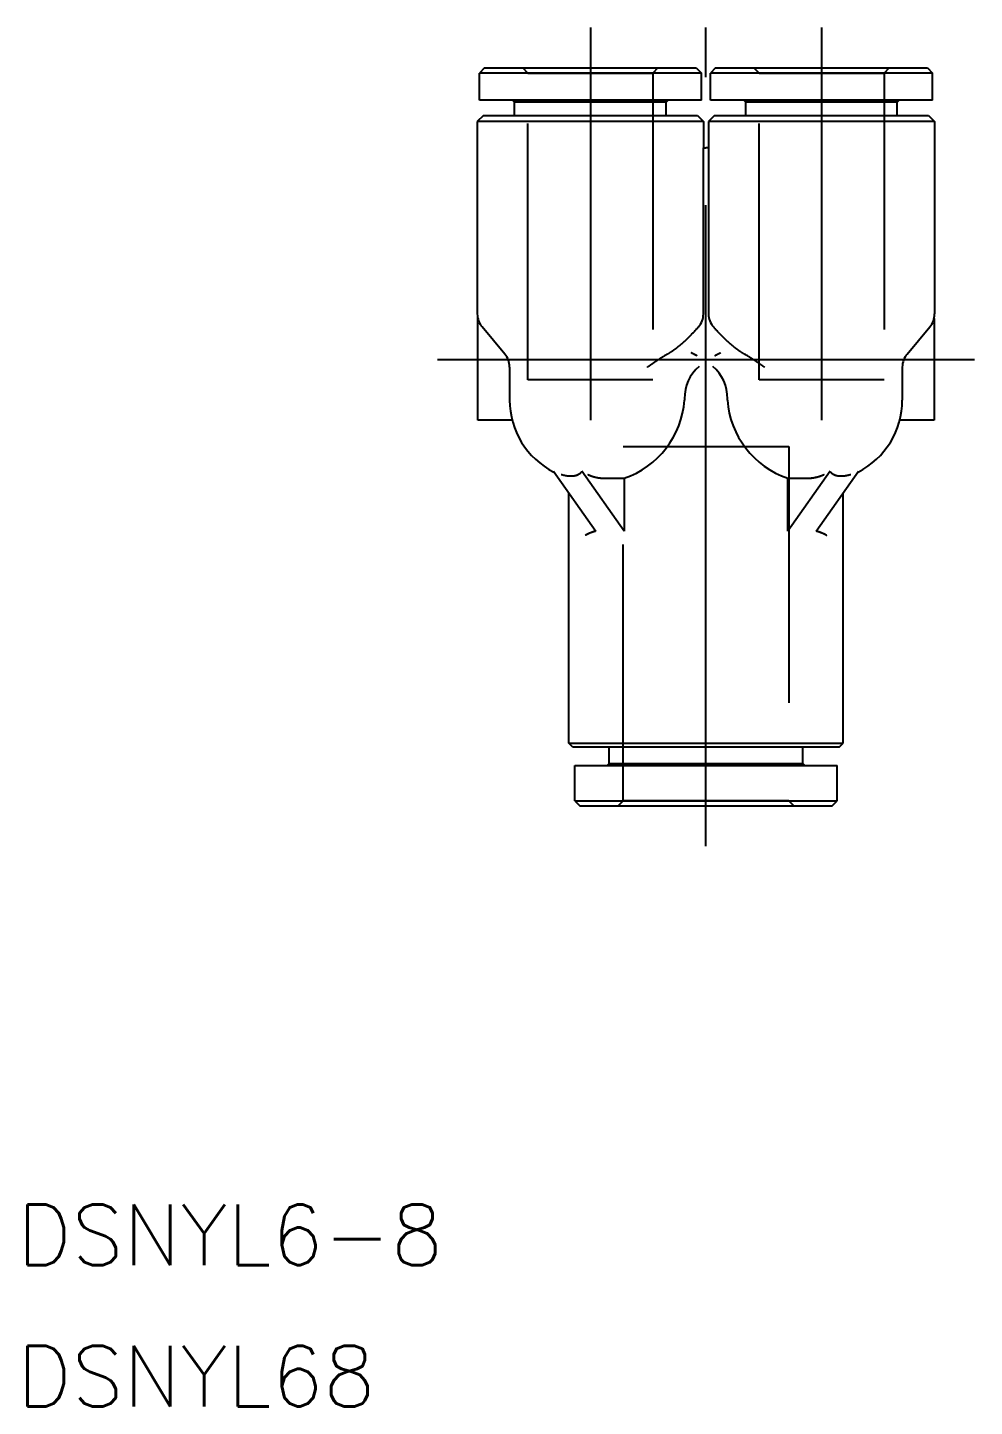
# Model space of a CAD drawing. Extents: x -94 to 14, y -52 to 52.
# Drawn here: x -93.7 to -46.8, y -51.9 to 16.4 of the extents above; entities that cross this region are included whole.
import ezdxf

# ---------------------------------------------------------------- set-up
doc = ezdxf.new("R2010")
doc.units = 0
doc.linetypes.add('CENTER', pattern=[50.8, 31.75, -6.35, 6.35, -6.35])
doc.linetypes.add('DASHED', pattern=[19.05, 12.7, -6.35])
doc.layers.get('0').update_dxf_attribs({"linetype": 'CONTINUOUS'})
doc.layers.add('CENTER', color=1, linetype='CENTER')
doc.styles.get("Standard").update_dxf_attribs({"font": 'txt.shx', "height": 3, "bigfont": 'bigfont.shx'})

msp = doc.modelspace()

# ---------------------------------------------------------------- linework, layer by layer
at = {"color": 7, "linetype": 'CONTINUOUS'}
for p, q in [((-71.048, 14.45), (-71.298, 14.2)), ((-71.048, 14.45), (-60.548, 14.45)), ((-60.548, 14.45), (-60.298, 14.2)), ((-59.593, 14.45), (-59.843, 14.2)), ((-59.593, 14.45), (-49.093, 14.45)), ((-49.093, 14.45), (-48.843, 14.2)), ((-60.298, 14.2), (-71.298, 14.2)), ((-71.298, 12.85), (-71.298, 14.2)), ((-60.298, 12.85), (-60.298, 14.2)), ((-48.843, 14.2), (-59.843, 14.2)), ((-59.843, 12.85), (-59.843, 14.2)), ((-48.843, 12.85), (-48.843, 14.2)), ((-60.298, 12.85), (-71.298, 12.85)), ((-69.548, 12.75), (-69.648, 12.85)), ((-62.048, 12.75), (-69.548, 12.75)), ((-69.548, 12.1), (-69.548, 12.75)), ((-62.048, 12.75), (-61.948, 12.85)), ((-62.048, 12.1), (-62.048, 12.75)), ((-48.843, 12.85), (-59.843, 12.85)), ((-58.093, 12.75), (-58.193, 12.85)), ((-50.593, 12.75), (-58.093, 12.75)), ((-58.093, 12.1), (-58.093, 12.75)), ((-50.593, 12.75), (-50.493, 12.85)), ((-50.593, 12.1), (-50.593, 12.75)), ((-71.098, 12.1), (-71.398, 11.8)), ((-60.198, 11.8), (-71.398, 11.8)), ((-71.398, 11.8), (-71.398, 2.265)), ((-71.098, 12.1), (-60.498, 12.1)), ((-60.498, 12.1), (-60.198, 11.8)), ((-60.198, 11.8), (-60.198, 10.5)), ((-59.643, 12.1), (-59.943, 11.8)), ((-48.743, 11.8), (-59.943, 11.8)), ((-59.943, 11.8), (-59.943, 10.5)), ((-59.643, 12.1), (-49.043, 12.1)), ((-49.043, 12.1), (-48.743, 11.8)), ((-48.743, 11.8), (-48.743, 2.265)), ((-60.199, 2.265), (-60.199, 10.5)), ((-60.199, 10.5), (-60.071, 10.5)), ((-59.943, 10.5), (-60.071, 10.5)), ((-59.943, 10.5), (-59.943, 2.265)), ((-71.371, -3), (-71.371, 2.032)), ((-70.033, 0.279), (-71.163, 1.621)), ((-50.108, 0.279), (-48.978, 1.621)), ((-48.771, 2.032), (-48.771, -3)), ((-69.798, -0.365), (-69.798, -2)), ((-50.343, -0.365), (-50.343, -2)), ((-61.131, -1.932), (-61.131, -2)), ((-59.011, -2), (-59.011, -1.932)), ((-69.671, -3), (-71.371, -3)), ((-48.771, -3), (-50.47, -3)), ((-67.631, -5.531), (-65.534, -8.496)), ((-64.12, -8.496), (-66.217, -5.531)), ((-65.091, -5.873), (-64.12, -5.873)), ((-64.12, -5.873), (-64.12, -8.496)), ((-53.925, -5.531), (-56.022, -8.496)), ((-56.022, -8.496), (-56.022, -5.873)), ((-56.022, -5.873), (-55.05, -5.873)), ((-54.608, -8.496), (-52.511, -5.531)), ((-66.871, -19), (-66.871, -6.606)), ((-53.271, -19), (-53.271, -6.606)), ((-66.871, -19), (-53.271, -19)), ((-66.671, -19.2), (-66.871, -19)), ((-53.471, -19.2), (-53.271, -19)), ((-53.471, -19.2), (-66.671, -19.2)), ((-64.871, -20), (-64.871, -19.2)), ((-55.271, -20), (-55.271, -19.2)), ((-66.571, -20.1), (-53.571, -20.1)), ((-66.571, -21.85), (-66.571, -20.1)), ((-64.871, -20), (-64.971, -20.1)), ((-64.871, -20), (-55.271, -20)), ((-55.271, -20), (-55.171, -20.1)), ((-53.571, -21.85), (-53.571, -20.1)), ((-66.571, -21.85), (-53.571, -21.85)), ((-66.571, -21.85), (-66.321, -22.1)), ((-53.821, -22.1), (-53.571, -21.85)), ((-66.321, -22.1), (-53.821, -22.1))]:
    msp.add_line(p, q, dxfattribs=at)
at = {"color": 3, "linetype": 'DASHED'}
for p, q in [((-68.898, 14.2), (-69.148, 14.45)), ((-62.448, 14.45), (-62.698, 14.2)), ((-57.443, 14.2), (-57.693, 14.45)), ((-50.993, 14.45), (-51.243, 14.2)), ((-68.898, -1), (-68.898, 14.2)), ((-68.898, 14.2), (-62.698, 14.2)), ((-62.698, 14.2), (-62.698, -1)), ((-57.443, -1), (-57.443, 14.2)), ((-57.443, 14.2), (-51.243, 14.2)), ((-51.243, 14.2), (-51.243, -1)), ((-62.698, -1), (-68.898, -1)), ((-51.243, -1), (-57.443, -1)), ((-64.171, -21.85), (-64.171, -4.3)), ((-64.171, -4.3), (-55.971, -4.3)), ((-55.971, -4.3), (-55.971, -21.85)), ((-64.421, -22.1), (-64.171, -21.85)), ((-55.971, -21.85), (-64.171, -21.85)), ((-55.971, -21.85), (-55.721, -22.1))]:
    msp.add_line(p, q, dxfattribs=at)
at = {"color": 7}
for points in [[(-61.986, 0.279, 0), (-61.971, 0.287, 0), (-61.957, 0.296, 0), (-61.942, 0.304, 0), (-61.927, 0.313, 0), (-61.912, 0.321, 0), (-61.898, 0.33, 0), (-61.883, 0.339, 0), (-61.868, 0.348, 0), (-61.853, 0.357, 0), (-61.838, 0.366, 0), (-61.823, 0.376, 0), (-61.808, 0.385, 0), (-61.793, 0.395, 0), (-61.778, 0.404, 0), (-61.763, 0.414, 0), (-61.748, 0.424, 0), (-61.733, 0.434, 0), (-61.718, 0.445, 0), (-61.703, 0.455, 0), (-61.688, 0.465, 0), (-61.673, 0.476, 0), (-61.657, 0.487, 0), (-61.642, 0.497, 0), (-61.627, 0.508, 0), (-61.612, 0.519, 0), (-61.596, 0.53, 0), (-61.581, 0.542, 0), (-61.566, 0.553, 0), (-61.55, 0.565, 0), (-61.535, 0.576, 0), (-61.52, 0.588, 0), (-61.504, 0.6, 0), (-61.489, 0.612, 0), (-61.473, 0.624, 0), (-61.458, 0.636, 0), (-61.442, 0.649, 0), (-61.426, 0.661, 0), (-61.411, 0.674, 0), (-61.395, 0.687, 0), (-61.379, 0.7, 0), (-61.364, 0.713, 0), (-61.348, 0.726, 0), (-61.332, 0.739, 0), (-61.316, 0.753, 0), (-61.3, 0.766, 0), (-61.284, 0.78, 0), (-61.268, 0.794, 0), (-61.252, 0.808, 0), (-61.236, 0.822, 0), (-61.22, 0.836, 0), (-61.204, 0.85, 0), (-61.188, 0.865, 0), (-61.171, 0.879, 0), (-61.155, 0.894, 0), (-61.139, 0.909, 0), (-61.122, 0.924, 0), (-61.106, 0.939, 0), (-61.089, 0.954, 0), (-61.073, 0.97, 0), (-61.056, 0.985, 0), (-61.04, 1.001, 0), (-61.023, 1.017, 0), (-61.006, 1.033, 0), (-60.989, 1.049, 0), (-60.973, 1.065, 0), (-60.956, 1.081, 0), (-60.939, 1.098, 0), (-60.922, 1.114, 0), (-60.905, 1.131, 0), (-60.888, 1.148, 0), (-60.871, 1.165, 0), (-60.854, 1.183, 0), (-60.836, 1.2, 0), (-60.819, 1.217, 0), (-60.802, 1.235, 0), (-60.784, 1.253, 0), (-60.767, 1.271, 0), (-60.749, 1.289, 0), (-60.732, 1.307, 0), (-60.714, 1.326, 0), (-60.696, 1.344, 0), (-60.679, 1.363, 0), (-60.661, 1.382, 0), (-60.643, 1.401, 0), (-60.625, 1.42, 0), (-60.607, 1.44, 0), (-60.589, 1.459, 0), (-60.571, 1.479, 0), (-60.553, 1.498, 0), (-60.534, 1.518, 0), (-60.516, 1.539, 0), (-60.498, 1.559, 0), (-60.479, 1.579, 0), (-60.461, 1.6, 0), (-60.442, 1.621, 0)], [(-59.7, 1.621, 0), (-59.681, 1.6, 0), (-59.663, 1.579, 0), (-59.644, 1.559, 0), (-59.626, 1.539, 0), (-59.607, 1.518, 0), (-59.589, 1.498, 0), (-59.571, 1.479, 0), (-59.553, 1.459, 0), (-59.535, 1.44, 0), (-59.517, 1.42, 0), (-59.499, 1.401, 0), (-59.481, 1.382, 0), (-59.463, 1.363, 0), (-59.445, 1.344, 0), (-59.428, 1.326, 0), (-59.41, 1.307, 0), (-59.392, 1.289, 0), (-59.375, 1.271, 0), (-59.357, 1.253, 0), (-59.34, 1.235, 0), (-59.323, 1.217, 0), (-59.305, 1.2, 0), (-59.288, 1.183, 0), (-59.271, 1.165, 0), (-59.254, 1.148, 0), (-59.237, 1.131, 0), (-59.22, 1.114, 0), (-59.203, 1.098, 0), (-59.186, 1.081, 0), (-59.169, 1.065, 0), (-59.152, 1.049, 0), (-59.135, 1.033, 0), (-59.119, 1.017, 0), (-59.102, 1.001, 0), (-59.086, 0.985, 0), (-59.069, 0.97, 0), (-59.052, 0.954, 0), (-59.036, 0.939, 0), (-59.02, 0.924, 0), (-59.003, 0.909, 0), (-58.987, 0.894, 0), (-58.971, 0.879, 0), (-58.954, 0.865, 0), (-58.938, 0.85, 0), (-58.922, 0.836, 0), (-58.906, 0.822, 0), (-58.89, 0.808, 0), (-58.874, 0.794, 0), (-58.858, 0.78, 0), (-58.842, 0.766, 0), (-58.826, 0.753, 0), (-58.81, 0.739, 0), (-58.794, 0.726, 0), (-58.778, 0.713, 0), (-58.762, 0.7, 0), (-58.747, 0.687, 0), (-58.731, 0.674, 0), (-58.715, 0.661, 0), (-58.7, 0.649, 0), (-58.684, 0.636, 0), (-58.669, 0.624, 0), (-58.653, 0.612, 0), (-58.638, 0.6, 0), (-58.622, 0.588, 0), (-58.607, 0.576, 0), (-58.591, 0.565, 0), (-58.576, 0.553, 0), (-58.56, 0.542, 0), (-58.545, 0.53, 0), (-58.53, 0.519, 0), (-58.515, 0.508, 0), (-58.499, 0.497, 0), (-58.484, 0.487, 0), (-58.469, 0.476, 0), (-58.454, 0.465, 0), (-58.439, 0.455, 0), (-58.424, 0.445, 0), (-58.409, 0.434, 0), (-58.394, 0.424, 0), (-58.379, 0.414, 0), (-58.364, 0.404, 0), (-58.349, 0.395, 0), (-58.334, 0.385, 0), (-58.319, 0.376, 0), (-58.304, 0.366, 0), (-58.289, 0.357, 0), (-58.274, 0.348, 0), (-58.259, 0.339, 0), (-58.244, 0.33, 0), (-58.229, 0.321, 0), (-58.215, 0.313, 0), (-58.2, 0.304, 0), (-58.185, 0.296, 0), (-58.17, 0.287, 0), (-58.156, 0.279, 0)], [(-62.97, -0.365, 0), (-62.963, -0.36, 0), (-62.956, -0.355, 0), (-62.948, -0.35, 0), (-62.941, -0.344, 0), (-62.934, -0.339, 0), (-62.926, -0.334, 0), (-62.919, -0.329, 0), (-62.912, -0.324, 0), (-62.905, -0.319, 0), (-62.897, -0.314, 0), (-62.89, -0.308, 0), (-62.883, -0.303, 0), (-62.875, -0.298, 0), (-62.868, -0.293, 0), (-62.861, -0.288, 0), (-62.853, -0.282, 0), (-62.846, -0.277, 0), (-62.838, -0.272, 0), (-62.831, -0.267, 0), (-62.824, -0.261, 0), (-62.816, -0.256, 0), (-62.809, -0.251, 0), (-62.801, -0.246, 0), (-62.794, -0.241, 0), (-62.786, -0.235, 0), (-62.779, -0.23, 0), (-62.771, -0.225, 0), (-62.764, -0.22, 0), (-62.756, -0.214, 0), (-62.749, -0.209, 0), (-62.741, -0.204, 0), (-62.734, -0.199, 0), (-62.726, -0.193, 0), (-62.719, -0.188, 0), (-62.711, -0.183, 0), (-62.704, -0.177, 0), (-62.696, -0.172, 0), (-62.688, -0.167, 0), (-62.681, -0.162, 0), (-62.673, -0.156, 0), (-62.666, -0.151, 0), (-62.658, -0.146, 0), (-62.65, -0.141, 0), (-62.643, -0.135, 0), (-62.635, -0.13, 0), (-62.627, -0.125, 0), (-62.62, -0.12, 0), (-62.612, -0.114, 0), (-62.605, -0.109, 0), (-62.597, -0.104, 0), (-62.589, -0.098, 0), (-62.581, -0.093, 0), (-62.574, -0.088, 0), (-62.566, -0.083, 0), (-62.558, -0.077, 0), (-62.551, -0.072, 0), (-62.543, -0.067, 0), (-62.535, -0.062, 0), (-62.527, -0.057, 0), (-62.52, -0.051, 0), (-62.512, -0.046, 0), (-62.504, -0.041, 0), (-62.496, -0.036, 0), (-62.489, -0.03, 0), (-62.481, -0.025, 0), (-62.473, -0.02, 0), (-62.465, -0.015, 0), (-62.457, -0.01, 0), (-62.45, -0.004, 0), (-62.442, 0.001, 0), (-62.434, 0.006, 0), (-62.426, 0.011, 0), (-62.418, 0.016, 0), (-62.41, 0.021, 0), (-62.402, 0.027, 0), (-62.395, 0.032, 0), (-62.387, 0.037, 0), (-62.379, 0.042, 0), (-62.371, 0.047, 0), (-62.363, 0.052, 0), (-62.355, 0.057, 0), (-62.347, 0.062, 0), (-62.339, 0.067, 0), (-62.331, 0.072, 0), (-62.324, 0.078, 0), (-62.316, 0.083, 0), (-62.308, 0.088, 0), (-62.3, 0.093, 0), (-62.292, 0.098, 0), (-62.284, 0.103, 0), (-62.276, 0.108, 0), (-62.268, 0.113, 0), (-62.26, 0.118, 0), (-62.252, 0.123, 0), (-62.244, 0.128, 0), (-62.236, 0.133, 0), (-62.228, 0.138, 0), (-62.22, 0.142, 0), (-62.212, 0.147, 0), (-62.204, 0.152, 0), (-62.196, 0.157, 0), (-62.188, 0.162, 0), (-62.18, 0.167, 0), (-62.172, 0.172, 0), (-62.164, 0.177, 0), (-62.156, 0.181, 0), (-62.148, 0.186, 0), (-62.14, 0.191, 0), (-62.132, 0.196, 0), (-62.124, 0.201, 0), (-62.116, 0.205, 0), (-62.108, 0.21, 0), (-62.099, 0.215, 0), (-62.091, 0.219, 0), (-62.083, 0.224, 0), (-62.075, 0.229, 0), (-62.067, 0.233, 0), (-62.059, 0.238, 0), (-62.051, 0.243, 0), (-62.043, 0.247, 0), (-62.035, 0.252, 0), (-62.027, 0.257, 0), (-62.019, 0.261, 0), (-62.011, 0.266, 0), (-62.002, 0.27, 0), (-61.994, 0.275, 0), (-61.986, 0.279, 0)], [(-58.156, 0.279, 0), (-58.147, 0.275, 0), (-58.139, 0.27, 0), (-58.131, 0.266, 0), (-58.123, 0.261, 0), (-58.115, 0.257, 0), (-58.107, 0.252, 0), (-58.099, 0.247, 0), (-58.091, 0.243, 0), (-58.083, 0.238, 0), (-58.075, 0.233, 0), (-58.066, 0.229, 0), (-58.058, 0.224, 0), (-58.05, 0.219, 0), (-58.042, 0.215, 0), (-58.034, 0.21, 0), (-58.026, 0.205, 0), (-58.018, 0.201, 0), (-58.01, 0.196, 0), (-58.002, 0.191, 0), (-57.994, 0.186, 0), (-57.986, 0.181, 0), (-57.978, 0.177, 0), (-57.97, 0.172, 0), (-57.962, 0.167, 0), (-57.954, 0.162, 0), (-57.946, 0.157, 0), (-57.938, 0.152, 0), (-57.93, 0.147, 0), (-57.922, 0.142, 0), (-57.914, 0.138, 0), (-57.906, 0.133, 0), (-57.898, 0.128, 0), (-57.89, 0.123, 0), (-57.882, 0.118, 0), (-57.874, 0.113, 0), (-57.866, 0.108, 0), (-57.858, 0.103, 0), (-57.85, 0.098, 0), (-57.842, 0.093, 0), (-57.834, 0.088, 0), (-57.826, 0.083, 0), (-57.818, 0.078, 0), (-57.81, 0.072, 0), (-57.802, 0.067, 0), (-57.794, 0.062, 0), (-57.787, 0.057, 0), (-57.779, 0.052, 0), (-57.771, 0.047, 0), (-57.763, 0.042, 0), (-57.755, 0.037, 0), (-57.747, 0.032, 0), (-57.739, 0.027, 0), (-57.731, 0.021, 0), (-57.724, 0.016, 0), (-57.716, 0.011, 0), (-57.708, 0.006, 0), (-57.7, 0.001, 0), (-57.692, -0.004, 0), (-57.684, -0.01, 0), (-57.677, -0.015, 0), (-57.669, -0.02, 0), (-57.661, -0.025, 0), (-57.653, -0.03, 0), (-57.645, -0.036, 0), (-57.638, -0.041, 0), (-57.63, -0.046, 0), (-57.622, -0.051, 0), (-57.614, -0.057, 0), (-57.607, -0.062, 0), (-57.599, -0.067, 0), (-57.591, -0.072, 0), (-57.583, -0.077, 0), (-57.576, -0.083, 0), (-57.568, -0.088, 0), (-57.56, -0.093, 0), (-57.553, -0.098, 0), (-57.545, -0.104, 0), (-57.537, -0.109, 0), (-57.529, -0.114, 0), (-57.522, -0.12, 0), (-57.514, -0.125, 0), (-57.507, -0.13, 0), (-57.499, -0.135, 0), (-57.491, -0.141, 0), (-57.484, -0.146, 0), (-57.476, -0.151, 0), (-57.468, -0.156, 0), (-57.461, -0.162, 0), (-57.453, -0.167, 0), (-57.446, -0.172, 0), (-57.438, -0.177, 0), (-57.431, -0.183, 0), (-57.423, -0.188, 0), (-57.415, -0.193, 0), (-57.408, -0.199, 0), (-57.4, -0.204, 0), (-57.393, -0.209, 0), (-57.385, -0.214, 0), (-57.378, -0.22, 0), (-57.37, -0.225, 0), (-57.363, -0.23, 0), (-57.355, -0.235, 0), (-57.348, -0.241, 0), (-57.34, -0.246, 0), (-57.333, -0.251, 0), (-57.326, -0.256, 0), (-57.318, -0.261, 0), (-57.311, -0.267, 0), (-57.303, -0.272, 0), (-57.296, -0.277, 0), (-57.288, -0.282, 0), (-57.281, -0.288, 0), (-57.274, -0.293, 0), (-57.266, -0.298, 0), (-57.259, -0.303, 0), (-57.252, -0.308, 0), (-57.244, -0.314, 0), (-57.237, -0.319, 0), (-57.23, -0.324, 0), (-57.222, -0.329, 0), (-57.215, -0.334, 0), (-57.208, -0.339, 0), (-57.201, -0.344, 0), (-57.193, -0.35, 0), (-57.186, -0.355, 0), (-57.179, -0.36, 0), (-57.172, -0.365, 0)]]:
    msp.add_polyline3d(points, dxfattribs=at)
at = {"color": 7, "linetype": 'CONTINUOUS'}
for points in [[(-60.517, 0.191, 0), (-60.519, 0.193, 0), (-60.521, 0.194, 0), (-60.523, 0.195, 0), (-60.526, 0.196, 0), (-60.528, 0.197, 0), (-60.53, 0.199, 0), (-60.532, 0.2, 0), (-60.534, 0.201, 0), (-60.536, 0.202, 0), (-60.539, 0.203, 0), (-60.541, 0.205, 0), (-60.543, 0.206, 0), (-60.545, 0.207, 0), (-60.547, 0.208, 0), (-60.549, 0.209, 0), (-60.552, 0.211, 0), (-60.554, 0.212, 0), (-60.556, 0.213, 0), (-60.558, 0.214, 0), (-60.56, 0.215, 0), (-60.562, 0.216, 0), (-60.565, 0.218, 0), (-60.567, 0.219, 0), (-60.569, 0.22, 0), (-60.571, 0.221, 0), (-60.573, 0.222, 0), (-60.575, 0.224, 0), (-60.578, 0.225, 0), (-60.58, 0.226, 0), (-60.582, 0.227, 0), (-60.584, 0.228, 0), (-60.586, 0.229, 0), (-60.589, 0.231, 0), (-60.591, 0.232, 0), (-60.593, 0.233, 0), (-60.595, 0.234, 0), (-60.597, 0.235, 0), (-60.599, 0.237, 0), (-60.602, 0.238, 0), (-60.604, 0.239, 0), (-60.606, 0.24, 0), (-60.608, 0.241, 0), (-60.61, 0.242, 0), (-60.612, 0.244, 0), (-60.615, 0.245, 0), (-60.617, 0.246, 0), (-60.619, 0.247, 0), (-60.621, 0.248, 0), (-60.623, 0.249, 0), (-60.626, 0.25, 0), (-60.628, 0.252, 0), (-60.63, 0.253, 0), (-60.632, 0.254, 0), (-60.634, 0.255, 0), (-60.636, 0.256, 0), (-60.639, 0.257, 0), (-60.641, 0.259, 0), (-60.643, 0.26, 0), (-60.645, 0.261, 0), (-60.647, 0.262, 0), (-60.65, 0.263, 0), (-60.652, 0.264, 0), (-60.654, 0.265, 0), (-60.656, 0.267, 0), (-60.658, 0.268, 0), (-60.66, 0.269, 0), (-60.663, 0.27, 0), (-60.665, 0.271, 0), (-60.667, 0.272, 0), (-60.669, 0.273, 0), (-60.672, 0.275, 0), (-60.674, 0.276, 0), (-60.676, 0.277, 0), (-60.678, 0.278, 0), (-60.68, 0.279, 0), (-60.682, 0.28, 0), (-60.685, 0.281, 0), (-60.687, 0.282, 0), (-60.689, 0.284, 0), (-60.691, 0.285, 0), (-60.693, 0.286, 0), (-60.696, 0.287, 0), (-60.698, 0.288, 0), (-60.7, 0.289, 0), (-60.702, 0.29, 0), (-60.704, 0.291, 0), (-60.706, 0.292, 0), (-60.709, 0.294, 0), (-60.711, 0.295, 0), (-60.713, 0.296, 0), (-60.715, 0.297, 0), (-60.718, 0.298, 0), (-60.72, 0.299, 0), (-60.722, 0.3, 0), (-60.724, 0.301, 0), (-60.726, 0.302, 0), (-60.728, 0.304, 0), (-60.731, 0.305, 0), (-60.733, 0.306, 0), (-60.735, 0.307, 0), (-60.737, 0.308, 0), (-60.739, 0.309, 0), (-60.742, 0.31, 0), (-60.744, 0.311, 0), (-60.746, 0.312, 0), (-60.748, 0.313, 0), (-60.75, 0.315, 0), (-60.753, 0.316, 0), (-60.755, 0.317, 0), (-60.757, 0.318, 0), (-60.759, 0.319, 0), (-60.761, 0.32, 0), (-60.764, 0.321, 0), (-60.766, 0.322, 0), (-60.768, 0.323, 0), (-60.77, 0.324, 0), (-60.772, 0.325, 0), (-60.775, 0.326, 0), (-60.777, 0.328, 0), (-60.779, 0.329, 0), (-60.781, 0.33, 0), (-60.783, 0.331, 0), (-60.786, 0.332, 0), (-60.788, 0.333, 0), (-60.79, 0.334, 0), (-60.792, 0.335, 0), (-60.794, 0.336, 0), (-60.797, 0.337, 0)], [(-59.345, 0.337, 0), (-59.347, 0.336, 0), (-59.349, 0.335, 0), (-59.352, 0.334, 0), (-59.354, 0.333, 0), (-59.356, 0.332, 0), (-59.358, 0.331, 0), (-59.361, 0.33, 0), (-59.363, 0.329, 0), (-59.365, 0.328, 0), (-59.367, 0.326, 0), (-59.369, 0.325, 0), (-59.371, 0.324, 0), (-59.374, 0.323, 0), (-59.376, 0.322, 0), (-59.378, 0.321, 0), (-59.38, 0.32, 0), (-59.383, 0.319, 0), (-59.385, 0.318, 0), (-59.387, 0.317, 0), (-59.389, 0.316, 0), (-59.391, 0.315, 0), (-59.394, 0.313, 0), (-59.396, 0.312, 0), (-59.398, 0.311, 0), (-59.4, 0.31, 0), (-59.402, 0.309, 0), (-59.404, 0.308, 0), (-59.407, 0.307, 0), (-59.409, 0.306, 0), (-59.411, 0.305, 0), (-59.413, 0.304, 0), (-59.415, 0.302, 0), (-59.418, 0.301, 0), (-59.42, 0.3, 0), (-59.422, 0.299, 0), (-59.424, 0.298, 0), (-59.426, 0.297, 0), (-59.429, 0.296, 0), (-59.431, 0.295, 0), (-59.433, 0.294, 0), (-59.435, 0.292, 0), (-59.437, 0.291, 0), (-59.44, 0.29, 0), (-59.442, 0.289, 0), (-59.444, 0.288, 0), (-59.446, 0.287, 0), (-59.448, 0.286, 0), (-59.45, 0.285, 0), (-59.453, 0.284, 0), (-59.455, 0.282, 0), (-59.457, 0.281, 0), (-59.459, 0.28, 0), (-59.461, 0.279, 0), (-59.464, 0.278, 0), (-59.466, 0.277, 0), (-59.468, 0.276, 0), (-59.47, 0.275, 0), (-59.472, 0.273, 0), (-59.475, 0.272, 0), (-59.477, 0.271, 0), (-59.479, 0.27, 0), (-59.481, 0.269, 0), (-59.483, 0.268, 0), (-59.486, 0.267, 0), (-59.488, 0.265, 0), (-59.49, 0.264, 0), (-59.492, 0.263, 0), (-59.494, 0.262, 0), (-59.496, 0.261, 0), (-59.499, 0.26, 0), (-59.501, 0.259, 0), (-59.503, 0.257, 0), (-59.505, 0.256, 0), (-59.507, 0.255, 0), (-59.51, 0.254, 0), (-59.512, 0.253, 0), (-59.514, 0.252, 0), (-59.516, 0.25, 0), (-59.518, 0.249, 0), (-59.52, 0.248, 0), (-59.523, 0.247, 0), (-59.525, 0.246, 0), (-59.527, 0.245, 0), (-59.529, 0.244, 0), (-59.531, 0.242, 0), (-59.533, 0.241, 0), (-59.536, 0.24, 0), (-59.538, 0.239, 0), (-59.54, 0.238, 0), (-59.542, 0.237, 0), (-59.544, 0.235, 0), (-59.547, 0.234, 0), (-59.549, 0.233, 0), (-59.551, 0.232, 0), (-59.553, 0.231, 0), (-59.555, 0.229, 0), (-59.557, 0.228, 0), (-59.56, 0.227, 0), (-59.562, 0.226, 0), (-59.564, 0.225, 0), (-59.566, 0.224, 0), (-59.568, 0.222, 0), (-59.571, 0.221, 0), (-59.573, 0.22, 0), (-59.575, 0.219, 0), (-59.577, 0.218, 0), (-59.579, 0.216, 0), (-59.581, 0.215, 0), (-59.584, 0.214, 0), (-59.586, 0.213, 0), (-59.588, 0.212, 0), (-59.59, 0.211, 0), (-59.592, 0.209, 0), (-59.594, 0.208, 0), (-59.597, 0.207, 0), (-59.599, 0.206, 0), (-59.601, 0.205, 0), (-59.603, 0.203, 0), (-59.605, 0.202, 0), (-59.607, 0.201, 0), (-59.61, 0.2, 0), (-59.612, 0.199, 0), (-59.614, 0.197, 0), (-59.616, 0.196, 0), (-59.618, 0.195, 0), (-59.62, 0.194, 0), (-59.623, 0.193, 0), (-59.625, 0.191, 0)], [(-67.241, -5.684, 0), (-67.23, -5.687, 0), (-67.219, -5.69, 0), (-67.208, -5.693, 0), (-67.197, -5.696, 0), (-67.186, -5.699, 0), (-67.176, -5.702, 0), (-67.165, -5.705, 0), (-67.154, -5.708, 0), (-67.143, -5.71, 0), (-67.133, -5.713, 0), (-67.122, -5.715, 0), (-67.111, -5.718, 0), (-67.101, -5.72, 0), (-67.09, -5.723, 0), (-67.079, -5.725, 0), (-67.069, -5.727, 0), (-67.058, -5.729, 0), (-67.048, -5.731, 0), (-67.038, -5.733, 0), (-67.027, -5.735, 0), (-67.017, -5.737, 0), (-67.007, -5.739, 0), (-66.996, -5.741, 0), (-66.986, -5.742, 0), (-66.976, -5.744, 0), (-66.966, -5.746, 0), (-66.955, -5.747, 0), (-66.945, -5.748, 0), (-66.935, -5.75, 0), (-66.925, -5.751, 0), (-66.915, -5.752, 0), (-66.905, -5.753, 0), (-66.895, -5.754, 0), (-66.885, -5.755, 0), (-66.876, -5.756, 0), (-66.866, -5.757, 0), (-66.856, -5.758, 0), (-66.847, -5.758, 0), (-66.837, -5.759, 0), (-66.827, -5.76, 0), (-66.818, -5.76, 0), (-66.808, -5.76, 0), (-66.799, -5.761, 0), (-66.789, -5.761, 0), (-66.78, -5.761, 0), (-66.771, -5.761, 0), (-66.761, -5.761, 0), (-66.752, -5.761, 0), (-66.743, -5.761, 0), (-66.734, -5.761, 0), (-66.725, -5.761, 0), (-66.716, -5.76, 0), (-66.707, -5.76, 0), (-66.698, -5.76, 0), (-66.689, -5.759, 0), (-66.68, -5.758, 0), (-66.672, -5.758, 0), (-66.663, -5.757, 0), (-66.654, -5.756, 0), (-66.646, -5.755, 0), (-66.637, -5.754, 0), (-66.629, -5.753, 0), (-66.62, -5.752, 0), (-66.612, -5.751, 0), (-66.604, -5.75, 0), (-66.596, -5.749, 0), (-66.587, -5.747, 0), (-66.579, -5.746, 0), (-66.571, -5.744, 0), (-66.563, -5.743, 0), (-66.555, -5.741, 0), (-66.548, -5.739, 0), (-66.54, -5.737, 0), (-66.532, -5.736, 0), (-66.524, -5.734, 0), (-66.517, -5.732, 0), (-66.509, -5.73, 0), (-66.502, -5.727, 0), (-66.494, -5.725, 0), (-66.487, -5.723, 0), (-66.48, -5.721, 0), (-66.473, -5.718, 0), (-66.466, -5.716, 0), (-66.458, -5.713, 0), (-66.451, -5.71, 0), (-66.445, -5.708, 0), (-66.438, -5.705, 0), (-66.431, -5.702, 0), (-66.424, -5.699, 0), (-66.418, -5.696, 0), (-66.411, -5.693, 0), (-66.404, -5.69, 0), (-66.398, -5.687, 0), (-66.392, -5.684, 0), (-66.385, -5.681, 0), (-66.379, -5.677, 0), (-66.373, -5.674, 0), (-66.367, -5.67, 0), (-66.361, -5.667, 0), (-66.355, -5.663, 0), (-66.349, -5.659, 0), (-66.343, -5.656, 0), (-66.338, -5.652, 0), (-66.332, -5.648, 0), (-66.326, -5.644, 0), (-66.321, -5.64, 0), (-66.316, -5.636, 0), (-66.31, -5.632, 0), (-66.305, -5.628, 0), (-66.3, -5.623, 0), (-66.295, -5.619, 0), (-66.29, -5.615, 0), (-66.285, -5.61, 0), (-66.28, -5.606, 0), (-66.275, -5.601, 0), (-66.27, -5.596, 0), (-66.266, -5.592, 0), (-66.261, -5.587, 0), (-66.257, -5.582, 0), (-66.252, -5.577, 0), (-66.248, -5.572, 0), (-66.244, -5.567, 0), (-66.24, -5.562, 0), (-66.236, -5.557, 0), (-66.232, -5.552, 0), (-66.228, -5.547, 0), (-66.224, -5.541, 0), (-66.22, -5.536, 0)], [(-65.923, -5.69, 0), (-65.917, -5.693, 0), (-65.91, -5.696, 0), (-65.904, -5.698, 0), (-65.898, -5.701, 0), (-65.891, -5.704, 0), (-65.885, -5.707, 0), (-65.879, -5.709, 0), (-65.873, -5.712, 0), (-65.866, -5.715, 0), (-65.86, -5.717, 0), (-65.853, -5.72, 0), (-65.847, -5.723, 0), (-65.841, -5.725, 0), (-65.835, -5.728, 0), (-65.828, -5.73, 0), (-65.822, -5.733, 0), (-65.815, -5.735, 0), (-65.809, -5.738, 0), (-65.803, -5.74, 0), (-65.796, -5.742, 0), (-65.79, -5.745, 0), (-65.784, -5.747, 0), (-65.777, -5.75, 0), (-65.771, -5.752, 0), (-65.764, -5.754, 0), (-65.758, -5.756, 0), (-65.751, -5.759, 0), (-65.745, -5.761, 0), (-65.739, -5.763, 0), (-65.732, -5.765, 0), (-65.726, -5.768, 0), (-65.719, -5.77, 0), (-65.713, -5.772, 0), (-65.707, -5.774, 0), (-65.7, -5.776, 0), (-65.694, -5.778, 0), (-65.687, -5.78, 0), (-65.681, -5.782, 0), (-65.674, -5.784, 0), (-65.668, -5.786, 0), (-65.662, -5.788, 0), (-65.655, -5.79, 0), (-65.648, -5.792, 0), (-65.642, -5.794, 0), (-65.636, -5.796, 0), (-65.629, -5.798, 0), (-65.623, -5.799, 0), (-65.616, -5.801, 0), (-65.61, -5.803, 0), (-65.603, -5.805, 0), (-65.597, -5.806, 0), (-65.59, -5.808, 0), (-65.584, -5.81, 0), (-65.577, -5.812, 0), (-65.571, -5.813, 0), (-65.564, -5.815, 0), (-65.558, -5.816, 0), (-65.551, -5.818, 0), (-65.545, -5.82, 0), (-65.538, -5.821, 0), (-65.532, -5.823, 0), (-65.525, -5.824, 0), (-65.519, -5.826, 0), (-65.512, -5.827, 0), (-65.506, -5.828, 0), (-65.499, -5.83, 0), (-65.493, -5.831, 0), (-65.486, -5.833, 0), (-65.48, -5.834, 0), (-65.473, -5.835, 0), (-65.466, -5.836, 0), (-65.46, -5.838, 0), (-65.453, -5.839, 0), (-65.447, -5.84, 0), (-65.44, -5.841, 0), (-65.434, -5.843, 0), (-65.427, -5.844, 0), (-65.421, -5.845, 0), (-65.414, -5.846, 0), (-65.407, -5.847, 0), (-65.401, -5.848, 0), (-65.394, -5.849, 0), (-65.388, -5.85, 0), (-65.381, -5.851, 0), (-65.375, -5.852, 0), (-65.368, -5.853, 0), (-65.362, -5.854, 0), (-65.355, -5.855, 0), (-65.348, -5.856, 0), (-65.342, -5.857, 0), (-65.335, -5.858, 0), (-65.329, -5.858, 0), (-65.322, -5.859, 0), (-65.316, -5.86, 0), (-65.309, -5.861, 0), (-65.302, -5.861, 0), (-65.296, -5.862, 0), (-65.289, -5.863, 0), (-65.283, -5.864, 0), (-65.276, -5.864, 0), (-65.269, -5.865, 0), (-65.263, -5.865, 0), (-65.256, -5.866, 0), (-65.25, -5.867, 0), (-65.243, -5.867, 0), (-65.237, -5.868, 0), (-65.23, -5.868, 0), (-65.223, -5.868, 0), (-65.217, -5.869, 0), (-65.21, -5.869, 0), (-65.204, -5.87, 0), (-65.197, -5.87, 0), (-65.19, -5.87, 0), (-65.184, -5.871, 0), (-65.177, -5.871, 0), (-65.171, -5.871, 0), (-65.164, -5.872, 0), (-65.157, -5.872, 0), (-65.151, -5.872, 0), (-65.144, -5.872, 0), (-65.138, -5.872, 0), (-65.131, -5.873, 0), (-65.124, -5.873, 0), (-65.118, -5.873, 0), (-65.111, -5.873, 0), (-65.105, -5.873, 0), (-65.098, -5.873, 0), (-65.091, -5.873, 0)], [(-55.05, -5.873, 0), (-55.044, -5.873, 0), (-55.037, -5.873, 0), (-55.031, -5.873, 0), (-55.024, -5.873, 0), (-55.017, -5.873, 0), (-55.011, -5.873, 0), (-55.004, -5.872, 0), (-54.998, -5.872, 0), (-54.991, -5.872, 0), (-54.984, -5.872, 0), (-54.978, -5.872, 0), (-54.971, -5.871, 0), (-54.965, -5.871, 0), (-54.958, -5.871, 0), (-54.951, -5.87, 0), (-54.945, -5.87, 0), (-54.938, -5.87, 0), (-54.932, -5.869, 0), (-54.925, -5.869, 0), (-54.918, -5.868, 0), (-54.912, -5.868, 0), (-54.905, -5.868, 0), (-54.899, -5.867, 0), (-54.892, -5.867, 0), (-54.885, -5.866, 0), (-54.879, -5.865, 0), (-54.872, -5.865, 0), (-54.866, -5.864, 0), (-54.859, -5.864, 0), (-54.852, -5.863, 0), (-54.846, -5.862, 0), (-54.839, -5.861, 0), (-54.833, -5.861, 0), (-54.826, -5.86, 0), (-54.82, -5.859, 0), (-54.813, -5.858, 0), (-54.806, -5.858, 0), (-54.8, -5.857, 0), (-54.793, -5.856, 0), (-54.787, -5.855, 0), (-54.78, -5.854, 0), (-54.774, -5.853, 0), (-54.767, -5.852, 0), (-54.76, -5.851, 0), (-54.754, -5.85, 0), (-54.747, -5.849, 0), (-54.741, -5.848, 0), (-54.734, -5.847, 0), (-54.728, -5.846, 0), (-54.721, -5.845, 0), (-54.715, -5.844, 0), (-54.708, -5.843, 0), (-54.701, -5.841, 0), (-54.695, -5.84, 0), (-54.688, -5.839, 0), (-54.682, -5.838, 0), (-54.675, -5.836, 0), (-54.669, -5.835, 0), (-54.662, -5.834, 0), (-54.656, -5.833, 0), (-54.649, -5.831, 0), (-54.643, -5.83, 0), (-54.636, -5.828, 0), (-54.63, -5.827, 0), (-54.623, -5.826, 0), (-54.617, -5.824, 0), (-54.61, -5.823, 0), (-54.603, -5.821, 0), (-54.597, -5.82, 0), (-54.59, -5.818, 0), (-54.584, -5.816, 0), (-54.577, -5.815, 0), (-54.571, -5.813, 0), (-54.564, -5.812, 0), (-54.558, -5.81, 0), (-54.551, -5.808, 0), (-54.545, -5.806, 0), (-54.538, -5.805, 0), (-54.532, -5.803, 0), (-54.526, -5.801, 0), (-54.519, -5.799, 0), (-54.513, -5.798, 0), (-54.506, -5.796, 0), (-54.5, -5.794, 0), (-54.493, -5.792, 0), (-54.487, -5.79, 0), (-54.48, -5.788, 0), (-54.474, -5.786, 0), (-54.467, -5.784, 0), (-54.461, -5.782, 0), (-54.454, -5.78, 0), (-54.448, -5.778, 0), (-54.441, -5.776, 0), (-54.435, -5.774, 0), (-54.429, -5.772, 0), (-54.422, -5.77, 0), (-54.416, -5.768, 0), (-54.409, -5.765, 0), (-54.403, -5.763, 0), (-54.397, -5.761, 0), (-54.39, -5.759, 0), (-54.384, -5.756, 0), (-54.377, -5.754, 0), (-54.371, -5.752, 0), (-54.365, -5.75, 0), (-54.358, -5.747, 0), (-54.352, -5.745, 0), (-54.345, -5.742, 0), (-54.339, -5.74, 0), (-54.333, -5.738, 0), (-54.326, -5.735, 0), (-54.32, -5.733, 0), (-54.314, -5.73, 0), (-54.307, -5.728, 0), (-54.301, -5.725, 0), (-54.294, -5.723, 0), (-54.288, -5.72, 0), (-54.282, -5.717, 0), (-54.276, -5.715, 0), (-54.269, -5.712, 0), (-54.263, -5.709, 0), (-54.257, -5.707, 0), (-54.25, -5.704, 0), (-54.244, -5.701, 0), (-54.238, -5.698, 0), (-54.231, -5.696, 0), (-54.225, -5.693, 0), (-54.219, -5.69, 0)], [(-53.922, -5.536, 0), (-53.918, -5.541, 0), (-53.914, -5.547, 0), (-53.91, -5.552, 0), (-53.906, -5.557, 0), (-53.902, -5.562, 0), (-53.898, -5.567, 0), (-53.894, -5.572, 0), (-53.889, -5.577, 0), (-53.885, -5.582, 0), (-53.88, -5.587, 0), (-53.876, -5.592, 0), (-53.871, -5.596, 0), (-53.867, -5.601, 0), (-53.862, -5.606, 0), (-53.857, -5.61, 0), (-53.852, -5.615, 0), (-53.847, -5.619, 0), (-53.842, -5.623, 0), (-53.837, -5.628, 0), (-53.831, -5.632, 0), (-53.826, -5.636, 0), (-53.821, -5.64, 0), (-53.815, -5.644, 0), (-53.81, -5.648, 0), (-53.804, -5.652, 0), (-53.798, -5.656, 0), (-53.793, -5.659, 0), (-53.787, -5.663, 0), (-53.781, -5.667, 0), (-53.775, -5.67, 0), (-53.769, -5.674, 0), (-53.763, -5.677, 0), (-53.756, -5.681, 0), (-53.75, -5.684, 0), (-53.744, -5.687, 0), (-53.737, -5.69, 0), (-53.731, -5.693, 0), (-53.724, -5.696, 0), (-53.718, -5.699, 0), (-53.711, -5.702, 0), (-53.704, -5.705, 0), (-53.697, -5.708, 0), (-53.69, -5.71, 0), (-53.683, -5.713, 0), (-53.676, -5.716, 0), (-53.669, -5.718, 0), (-53.662, -5.721, 0), (-53.655, -5.723, 0), (-53.647, -5.725, 0), (-53.64, -5.727, 0), (-53.632, -5.73, 0), (-53.625, -5.732, 0), (-53.617, -5.734, 0), (-53.61, -5.736, 0), (-53.602, -5.737, 0), (-53.594, -5.739, 0), (-53.586, -5.741, 0), (-53.578, -5.743, 0), (-53.57, -5.744, 0), (-53.562, -5.746, 0), (-53.554, -5.747, 0), (-53.546, -5.749, 0), (-53.538, -5.75, 0), (-53.53, -5.751, 0), (-53.521, -5.752, 0), (-53.513, -5.753, 0), (-53.504, -5.754, 0), (-53.496, -5.755, 0), (-53.487, -5.756, 0), (-53.479, -5.757, 0), (-53.47, -5.758, 0), (-53.461, -5.758, 0), (-53.453, -5.759, 0), (-53.444, -5.76, 0), (-53.435, -5.76, 0), (-53.426, -5.76, 0), (-53.417, -5.761, 0), (-53.408, -5.761, 0), (-53.399, -5.761, 0), (-53.389, -5.761, 0), (-53.38, -5.761, 0), (-53.371, -5.761, 0), (-53.362, -5.761, 0), (-53.352, -5.761, 0), (-53.343, -5.761, 0), (-53.334, -5.76, 0), (-53.324, -5.76, 0), (-53.314, -5.76, 0), (-53.305, -5.759, 0), (-53.295, -5.758, 0), (-53.285, -5.758, 0), (-53.276, -5.757, 0), (-53.266, -5.756, 0), (-53.256, -5.755, 0), (-53.246, -5.754, 0), (-53.236, -5.753, 0), (-53.227, -5.752, 0), (-53.217, -5.751, 0), (-53.206, -5.75, 0), (-53.196, -5.748, 0), (-53.186, -5.747, 0), (-53.176, -5.746, 0), (-53.166, -5.744, 0), (-53.156, -5.742, 0), (-53.145, -5.741, 0), (-53.135, -5.739, 0), (-53.125, -5.737, 0), (-53.114, -5.735, 0), (-53.104, -5.733, 0), (-53.094, -5.731, 0), (-53.083, -5.729, 0), (-53.073, -5.727, 0), (-53.062, -5.725, 0), (-53.052, -5.723, 0), (-53.041, -5.72, 0), (-53.03, -5.718, 0), (-53.02, -5.715, 0), (-53.009, -5.713, 0), (-52.998, -5.71, 0), (-52.988, -5.708, 0), (-52.977, -5.705, 0), (-52.966, -5.702, 0), (-52.955, -5.699, 0), (-52.944, -5.696, 0), (-52.934, -5.693, 0), (-52.923, -5.69, 0), (-52.912, -5.687, 0), (-52.901, -5.684, 0)], [(-65.54, -8.498, 0), (-65.545, -8.499, 0), (-65.549, -8.5, 0), (-65.554, -8.501, 0), (-65.558, -8.502, 0), (-65.562, -8.504, 0), (-65.567, -8.505, 0), (-65.571, -8.506, 0), (-65.576, -8.507, 0), (-65.58, -8.508, 0), (-65.584, -8.509, 0), (-65.589, -8.511, 0), (-65.593, -8.512, 0), (-65.597, -8.513, 0), (-65.602, -8.514, 0), (-65.606, -8.515, 0), (-65.61, -8.517, 0), (-65.615, -8.518, 0), (-65.619, -8.519, 0), (-65.623, -8.52, 0), (-65.628, -8.522, 0), (-65.632, -8.523, 0), (-65.636, -8.524, 0), (-65.641, -8.526, 0), (-65.645, -8.527, 0), (-65.649, -8.528, 0), (-65.653, -8.53, 0), (-65.657, -8.531, 0), (-65.662, -8.532, 0), (-65.666, -8.533, 0), (-65.67, -8.535, 0), (-65.674, -8.536, 0), (-65.679, -8.538, 0), (-65.683, -8.539, 0), (-65.687, -8.54, 0), (-65.691, -8.542, 0), (-65.695, -8.543, 0), (-65.7, -8.544, 0), (-65.704, -8.546, 0), (-65.708, -8.547, 0), (-65.712, -8.549, 0), (-65.716, -8.55, 0), (-65.721, -8.552, 0), (-65.725, -8.553, 0), (-65.729, -8.555, 0), (-65.733, -8.556, 0), (-65.737, -8.557, 0), (-65.741, -8.559, 0), (-65.745, -8.56, 0), (-65.749, -8.562, 0), (-65.754, -8.563, 0), (-65.758, -8.565, 0), (-65.762, -8.566, 0), (-65.766, -8.568, 0), (-65.77, -8.57, 0), (-65.774, -8.571, 0), (-65.778, -8.573, 0), (-65.782, -8.574, 0), (-65.786, -8.576, 0), (-65.79, -8.577, 0), (-65.794, -8.579, 0), (-65.798, -8.581, 0), (-65.802, -8.582, 0), (-65.806, -8.584, 0), (-65.81, -8.585, 0), (-65.814, -8.587, 0), (-65.818, -8.589, 0), (-65.822, -8.59, 0), (-65.826, -8.592, 0), (-65.83, -8.594, 0), (-65.834, -8.595, 0), (-65.838, -8.597, 0), (-65.842, -8.599, 0), (-65.846, -8.6, 0), (-65.85, -8.602, 0), (-65.854, -8.604, 0), (-65.858, -8.605, 0), (-65.862, -8.607, 0), (-65.865, -8.609, 0), (-65.869, -8.611, 0), (-65.873, -8.612, 0), (-65.877, -8.614, 0), (-65.881, -8.616, 0), (-65.885, -8.618, 0), (-65.889, -8.619, 0), (-65.892, -8.621, 0), (-65.896, -8.623, 0), (-65.9, -8.625, 0), (-65.904, -8.627, 0), (-65.908, -8.628, 0), (-65.912, -8.63, 0), (-65.915, -8.632, 0), (-65.919, -8.634, 0), (-65.923, -8.636, 0), (-65.927, -8.638, 0), (-65.931, -8.639, 0), (-65.934, -8.641, 0), (-65.938, -8.643, 0), (-65.942, -8.645, 0), (-65.946, -8.647, 0), (-65.95, -8.649, 0), (-65.953, -8.651, 0), (-65.957, -8.653, 0), (-65.961, -8.655, 0), (-65.964, -8.657, 0), (-65.968, -8.658, 0), (-65.972, -8.66, 0), (-65.975, -8.662, 0), (-65.979, -8.664, 0), (-65.983, -8.666, 0), (-65.987, -8.668, 0), (-65.99, -8.67, 0), (-65.994, -8.672, 0), (-65.998, -8.674, 0), (-66.001, -8.676, 0), (-66.005, -8.678, 0), (-66.008, -8.68, 0), (-66.012, -8.682, 0), (-66.016, -8.684, 0), (-66.019, -8.687, 0), (-66.023, -8.689, 0), (-66.027, -8.691, 0), (-66.03, -8.693, 0), (-66.034, -8.695, 0), (-66.037, -8.697, 0), (-66.041, -8.699, 0), (-66.044, -8.701, 0), (-66.048, -8.703, 0), (-66.052, -8.705, 0)], [(-54.09, -8.705, 0), (-54.094, -8.703, 0), (-54.097, -8.701, 0), (-54.101, -8.699, 0), (-54.104, -8.697, 0), (-54.108, -8.695, 0), (-54.111, -8.693, 0), (-54.115, -8.691, 0), (-54.119, -8.689, 0), (-54.122, -8.687, 0), (-54.126, -8.684, 0), (-54.13, -8.682, 0), (-54.133, -8.68, 0), (-54.137, -8.678, 0), (-54.14, -8.676, 0), (-54.144, -8.674, 0), (-54.148, -8.672, 0), (-54.151, -8.67, 0), (-54.155, -8.668, 0), (-54.159, -8.666, 0), (-54.163, -8.664, 0), (-54.166, -8.662, 0), (-54.17, -8.66, 0), (-54.174, -8.658, 0), (-54.177, -8.657, 0), (-54.181, -8.655, 0), (-54.185, -8.653, 0), (-54.188, -8.651, 0), (-54.192, -8.649, 0), (-54.196, -8.647, 0), (-54.2, -8.645, 0), (-54.203, -8.643, 0), (-54.207, -8.641, 0), (-54.211, -8.639, 0), (-54.215, -8.638, 0), (-54.219, -8.636, 0), (-54.222, -8.634, 0), (-54.226, -8.632, 0), (-54.23, -8.63, 0), (-54.234, -8.628, 0), (-54.238, -8.627, 0), (-54.242, -8.625, 0), (-54.245, -8.623, 0), (-54.249, -8.621, 0), (-54.253, -8.619, 0), (-54.257, -8.618, 0), (-54.261, -8.616, 0), (-54.265, -8.614, 0), (-54.269, -8.612, 0), (-54.272, -8.611, 0), (-54.276, -8.609, 0), (-54.28, -8.607, 0), (-54.284, -8.605, 0), (-54.288, -8.604, 0), (-54.292, -8.602, 0), (-54.296, -8.6, 0), (-54.3, -8.599, 0), (-54.304, -8.597, 0), (-54.308, -8.595, 0), (-54.312, -8.594, 0), (-54.316, -8.592, 0), (-54.32, -8.59, 0), (-54.324, -8.589, 0), (-54.328, -8.587, 0), (-54.332, -8.585, 0), (-54.336, -8.584, 0), (-54.34, -8.582, 0), (-54.344, -8.581, 0), (-54.348, -8.579, 0), (-54.352, -8.577, 0), (-54.356, -8.576, 0), (-54.36, -8.574, 0), (-54.364, -8.573, 0), (-54.368, -8.571, 0), (-54.372, -8.57, 0), (-54.376, -8.568, 0), (-54.38, -8.566, 0), (-54.384, -8.565, 0), (-54.388, -8.563, 0), (-54.392, -8.562, 0), (-54.396, -8.56, 0), (-54.401, -8.559, 0), (-54.405, -8.557, 0), (-54.409, -8.556, 0), (-54.413, -8.555, 0), (-54.417, -8.553, 0), (-54.421, -8.552, 0), (-54.425, -8.55, 0), (-54.429, -8.549, 0), (-54.434, -8.547, 0), (-54.438, -8.546, 0), (-54.442, -8.544, 0), (-54.446, -8.543, 0), (-54.45, -8.542, 0), (-54.455, -8.54, 0), (-54.459, -8.539, 0), (-54.463, -8.538, 0), (-54.467, -8.536, 0), (-54.471, -8.535, 0), (-54.476, -8.533, 0), (-54.48, -8.532, 0), (-54.484, -8.531, 0), (-54.488, -8.53, 0), (-54.493, -8.528, 0), (-54.497, -8.527, 0), (-54.501, -8.526, 0), (-54.505, -8.524, 0), (-54.51, -8.523, 0), (-54.514, -8.522, 0), (-54.518, -8.52, 0), (-54.523, -8.519, 0), (-54.527, -8.518, 0), (-54.531, -8.517, 0), (-54.536, -8.515, 0), (-54.54, -8.514, 0), (-54.544, -8.513, 0), (-54.549, -8.512, 0), (-54.553, -8.511, 0), (-54.557, -8.509, 0), (-54.562, -8.508, 0), (-54.566, -8.507, 0), (-54.571, -8.506, 0), (-54.575, -8.505, 0), (-54.579, -8.504, 0), (-54.584, -8.502, 0), (-54.588, -8.501, 0), (-54.593, -8.5, 0), (-54.597, -8.499, 0), (-54.601, -8.498, 0)]]:
    msp.add_polyline3d(points, dxfattribs=at)
for centre, radius, start, end in [((-70.398, 2.265), 1, 180, 220.10091), ((-61.163, 2.261), 0.965, 318.40535, 0.22376), ((-58.978, 2.261), 0.965, 179.77624, 221.59465), ((-49.743, 2.265), 1, 319.89909, 0), ((-70.798, -0.365), 1, 0, 40.10091), ((-49.343, -0.365), 1, 139.89909, 180), ((-59.109, -1.885), 2.023, 129.84561, 181.33214), ((-61.033, -1.885), 2.023, 358.66786, 50.15439), ((-65.798, -2), 4, 180, 243.17239), ((-65.55, -1.679), 4.431, 288.83538, 355.84723), ((-54.591, -1.679), 4.431, 184.15277, 251.16462), ((-54.343, -2), 4, 296.82761, 0)]:
    msp.add_arc(centre, radius, start, end, dxfattribs=at)
at = {"layer": 'CENTER', "color": 1, "linetype": 'CENTER'}
for p, q in [((-65.798, 16.45), (-65.798, -3)), ((-60.071, -24.1), (-60.071, 16.45)), ((-54.343, 16.45), (-54.343, -3)), ((-46.771, 0), (-73.371, 0))]:
    msp.add_line(p, q, dxfattribs=at)

# ---------------------------------------------------------------- texts
at = {"color": 7, "linetype": 'CONTINUOUS'}
for s, p in [('DSNYL6-8', (-94.193, -44.85)), ('DSNYL68', (-94.193, -51.85))]:
    msp.add_text(s, height=3, dxfattribs=at).set_placement(p)

doc.saveas('drawing.dxf')
